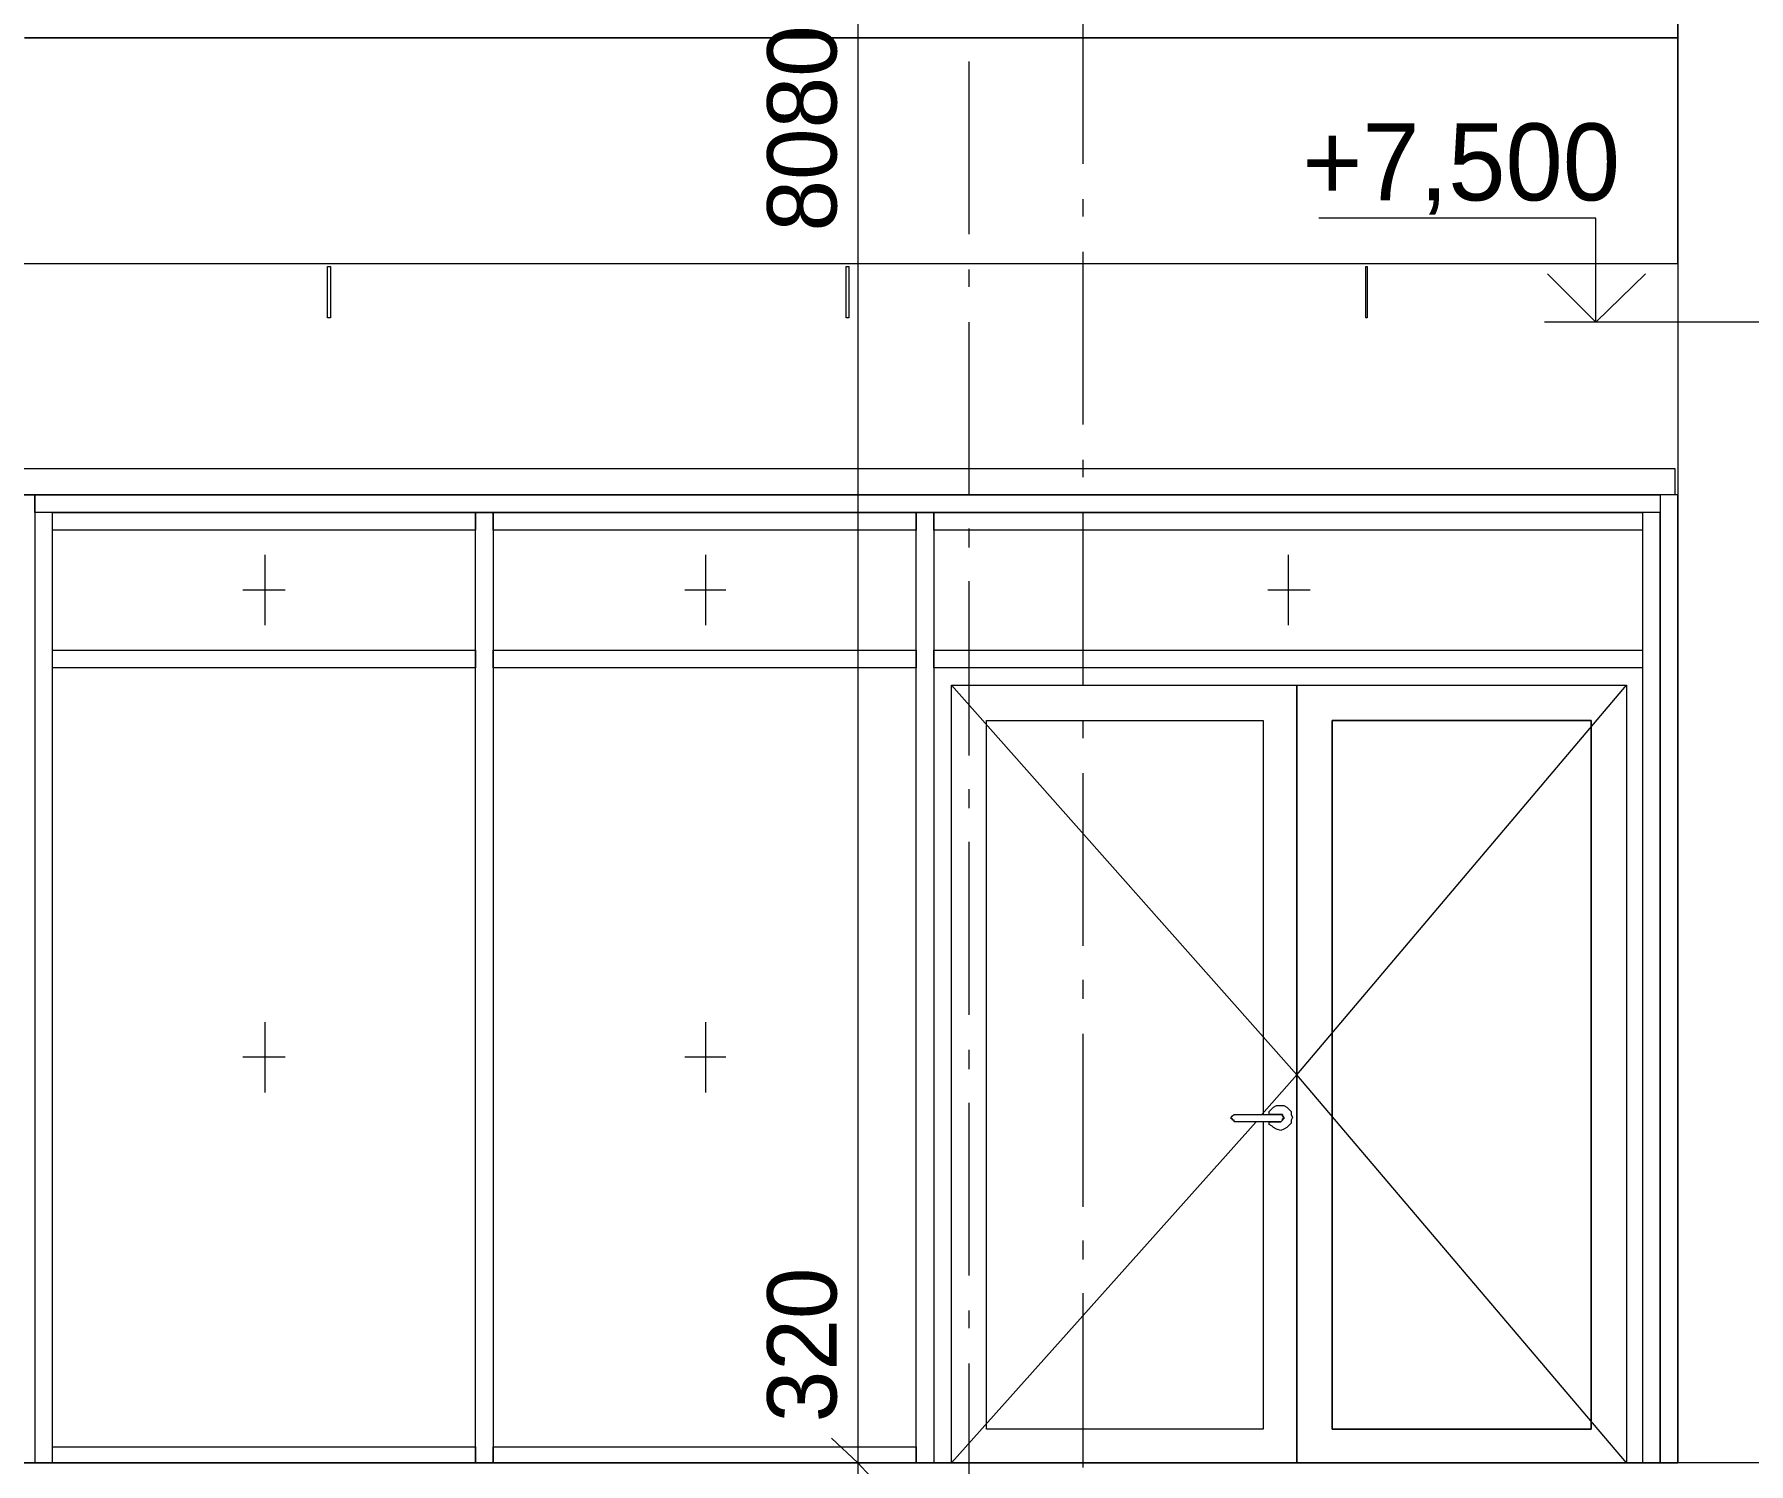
# Model space of a CAD drawing. Header units: millimetres. Extents: x -135211 to 49383, y -8033 to 228499.
# Drawn here: x -82848 to -77892, y 52855 to 56987 of the extents above; entities that cross this region are included whole.
import ezdxf

# ---------------------------------------------------------------- set-up
doc = ezdxf.new("R2010")
doc.units = ezdxf.units.MM
doc.layers.add('PDF _Геометрия', color=7, linetype='Continuous', true_color=0x1d1d1d)
doc.layers.add('PDF _Текст', color=7, linetype='Continuous')

msp = doc.modelspace()

# ---------------------------------------------------------------- linework, layer by layer
at = {"layer": 'PDF _Геометрия', "color": 7, "lineweight": 9}
for points in [[(-80467.8, 61056.7), (-80467.8, 52857.2), (-80467.8, 52535.5), (-80467.8, 48653.8), (-80467.8, 48285.5), (-80467.8, 45034.5)], [(-77898.3, 60933.9), (-78097.3, 60933.9), (-78097.3, 52857.2), (-78148.1, 52857.2), (-78148.1, 55181.2), (-78148.1, 55604.5), (-78198.9, 55604.5), (-78198.9, 55181.2), (-78198.9, 52857.2)], [(-79815.9, 56612), (-79815.9, 57111.5)], [(-82910.3, 56976), (-82884.9, 56976), (-82880.7, 56967.5), (-82897.6, 56967.5), (-82897.6, 52857.2), (-82897.6, 56836.3), (-82897.6, 56324.1), (-78097.3, 56324.1), (-78097.3, 56976), (-82876.4, 56976), (-78097.3, 56976), (-78097.3, 57056.4), (-82880.7, 57056.4), (-82829.9, 57056.4)], [(-80146.1, 56408.8), (-80146.1, 56908.3)], [(-79815.9, 56459.6), (-79815.9, 56510.4)], [(-77500.4, 56154.8), (-77745.9, 56154.8), (-78334.3, 56154.8), (-78334.3, 56455.3), (-79134.4, 56455.3)], [(-79815.9, 55858.5), (-79815.9, 56358)], [(-82897.6, 55866.9), (-82897.6, 56324.1), (-78097.3, 56324.1), (-78097.3, 55655.3), (-82889.1, 55655.3), (-82846.8, 55655.3), (-82846.8, 55579.1), (-82846.8, 55181.2), (-82846.8, 52857.2), (-82796, 52857.2), (-82796, 55181.2), (-82796, 55604.5), (-82846.8, 55604.5), (-82846.8, 55181.2), (-82846.8, 52857.2), (-82897.6, 52857.2), (-82897.6, 55181.2), (-82897.6, 55579.1), (-82897.6, 55646.8), (-82897.6, 55866.9), (-82889.1, 55866.9), (-82889.1, 55646.8), (-82897.6, 55646.8)], [(-80146.1, 56256.4), (-80146.1, 56307.2)], [(-80146.1, 55655.3), (-80146.1, 56154.8)], [(-78182, 56154.8), (-78482.5, 56154.8)], [(-79815.9, 55706.1), (-79815.9, 55756.9)], [(-82897.6, 52857.2), (-78097.3, 52857.2), (-78097.3, 55181.2), (-78097.3, 55579.1), (-78097.3, 55655.3), (-78148.1, 55655.3), (-78148.1, 55579.1), (-78148.1, 55181.2), (-78148.1, 52857.2), (-78198.9, 52857.2), (-78245.5, 52857.2), (-79197.9, 52857.2), (-79197.9, 55105), (-78245.5, 55105), (-78245.5, 52857.2), (-79197.9, 53979), (-78245.5, 55105)], [(-79316.4, 53843.5), (-80196.9, 52857.2), (-80247.7, 52857.2), (-80298.5, 52857.2), (-80298.5, 55181.2), (-80298.5, 55604.5), (-80247.7, 55604.5), (-80247.7, 55181.2), (-80247.7, 52857.2)], [(-79815.9, 55105), (-79815.9, 55604.5)], [(-80146.1, 55502.9), (-80146.1, 55557.9)], [(-82182.2, 55481.7), (-82182.2, 55278.5)], [(-80908.1, 55481.7), (-80908.1, 55278.5)], [(-79223.3, 55481.7), (-79223.3, 55278.5)], [(-82122.9, 55380.1), (-82245.7, 55380.1)], [(-80848.8, 55380.1), (-80967.3, 55380.1)], [(-80146.1, 54901.8), (-80146.1, 55405.5)], [(-79159.8, 55380.1), (-79282.6, 55380.1)], [(-80196.9, 55105), (-79197.9, 53979), (-79299.5, 53864.7)], [(-80196.9, 52857.2), (-80196.9, 55105), (-78245.5, 55105), (-78245.5, 52857.2)], [(-79295.3, 53843.5), (-79295.3, 52954.6), (-80095.3, 52954.6), (-80095.3, 55003.4), (-79295.3, 55003.4), (-79295.3, 53864.7)], [(-79815.9, 54952.6), (-79815.9, 55003.4)], [(-79815.9, 54351.5), (-79815.9, 54851)], [(-80146.1, 54749.4), (-80146.1, 54804.4)], [(-80146.1, 54152.6), (-80146.1, 54652.1)], [(-79815.9, 54199.1), (-79815.9, 54254.1)], [(-82182.2, 54131.4), (-82182.2, 53928.2)], [(-80908.1, 54131.4), (-80908.1, 53928.2)], [(-79815.9, 53598), (-79815.9, 54097.5)], [(-82122.9, 54029.8), (-82245.7, 54029.8)], [(-80848.8, 54029.8), (-80967.3, 54029.8)], [(-80146.1, 53995.9), (-80146.1, 54051)], [(-80146.1, 53399.1), (-80146.1, 53898.6)], [(-79815.9, 53445.6), (-79815.9, 53500.7)], [(-79815.9, 52844.5), (-79815.9, 53348.3)], [(-80467.8, 53318.6), (-80467.8, 52878.4), (-80467.8, 52696.4)], [(-80146.1, 53246.7), (-80146.1, 53297.5)], [(-80146.1, 52645.6), (-80146.1, 53145.1)], [(-80362, 52857.2), (-80467.8, 52857.2), (-80590.6, 52857.2)]]:
    msp.add_lwpolyline(points, dxfattribs=at)
for points in [[(-82000.2, 56315.7), (-81991.7, 56315.7), (-81991.7, 56167.5), (-82000.2, 56167.5)], [(-80501.7, 56315.7), (-80493.2, 56315.7), (-80493.2, 56167.5), (-80501.7, 56167.5)], [(-78998.9, 56315.7), (-78994.7, 56315.7), (-78994.7, 56167.5), (-78998.9, 56167.5)], [(-82884.9, 55731.5), (-78105.8, 55731.5), (-78105.8, 55655.3), (-82884.9, 55655.3)], [(-81547.2, 55655.3), (-80273.1, 55655.3), (-78173.5, 55655.3), (-78148.1, 55655.3), (-78148.1, 55604.5), (-78173.5, 55604.5), (-80273.1, 55604.5), (-81547.2, 55604.5), (-82821.4, 55604.5), (-82846.8, 55604.5), (-82846.8, 55655.3), (-82821.4, 55655.3)], [(-82796, 55604.5), (-81572.6, 55604.5), (-81572.6, 55553.7), (-82796, 55553.7)], [(-81572.6, 55181.2), (-81572.6, 55604.5), (-81521.8, 55604.5), (-81521.8, 55181.2), (-81521.8, 52857.2), (-81572.6, 52857.2)], [(-81521.8, 55604.5), (-80298.5, 55604.5), (-80298.5, 55553.7), (-81521.8, 55553.7)], [(-80247.7, 55604.5), (-78198.9, 55604.5), (-78198.9, 55553.7), (-80247.7, 55553.7)], [(-82796, 55206.6), (-81572.6, 55206.6), (-81572.6, 55155.8), (-82796, 55155.8)], [(-81521.8, 55206.6), (-80298.5, 55206.6), (-80298.5, 55155.8), (-81521.8, 55155.8)], [(-80247.7, 55206.6), (-78198.9, 55206.6), (-78198.9, 55155.8), (-80247.7, 55155.8)], [(-80196.9, 55105), (-79197.9, 55105), (-79197.9, 52857.2), (-80196.9, 52857.2)], [(-78347, 52954.6), (-78347, 55003.4), (-79096.3, 55003.4), (-79096.3, 52954.6)], [(-79278.3, 53843.5), (-79248.7, 53843.5), (-79244.5, 53843.5), (-79240.2, 53847.8), (-79240.2, 53852), (-79236, 53852), (-79236, 53856.2), (-79240.2, 53860.5), (-79240.2, 53864.7), (-79244.5, 53864.7), (-79248.7, 53864.7), (-79278.3, 53864.7), (-79278.3, 53873.2), (-79269.9, 53881.6), (-79265.6, 53885.9), (-79257.2, 53890.1), (-79244.5, 53890.1), (-79236, 53890.1), (-79227.5, 53885.9), (-79223.3, 53881.6), (-79214.8, 53873.2), (-79214.8, 53864.7), (-79210.6, 53856.2), (-79214.8, 53847.8), (-79214.8, 53839.3), (-79223.3, 53830.8), (-79227.5, 53826.6), (-79236, 53822.4), (-79244.5, 53818.1), (-79257.2, 53822.4), (-79265.6, 53826.6), (-79269.9, 53830.8), (-79278.3, 53835.1)], [(-79375.7, 53843.5), (-79379.9, 53843.5), (-79379.9, 53847.8), (-79384.1, 53847.8), (-79384.1, 53852), (-79388.4, 53852), (-79388.4, 53856.2), (-79384.1, 53860.5), (-79379.9, 53864.7), (-79375.7, 53864.7), (-79248.7, 53864.7), (-79244.5, 53864.7), (-79240.2, 53864.7), (-79240.2, 53860.5), (-79236, 53856.2), (-79236, 53852), (-79240.2, 53852), (-79240.2, 53847.8), (-79244.5, 53843.5), (-79248.7, 53843.5)], [(-81572.6, 52857.2), (-82796, 52857.2), (-82796, 52903.8), (-81572.6, 52903.8)], [(-80298.5, 52857.2), (-81521.8, 52857.2), (-81521.8, 52903.8), (-80298.5, 52903.8)], [(-95546, 52776.8), (-77648.6, 52776.8), (-77648.6, 52840.3), (-77648.6, 52848.8), (-77648.6, 52857.2), (-95546, 52857.2), (-95546, 52848.8), (-95546, 52840.3)]]:
    msp.add_lwpolyline(points, close=True, dxfattribs=at)
at = {"layer": 'PDF _Геометрия', "color": 7, "lineweight": 18}
for points in [[(-78190.4, 56294.5), (-78334.3, 56154.8), (-78474, 56294.5)], [(-80395.9, 52781), (-80467.8, 52857.2), (-80544, 52929.2)]]:
    msp.add_lwpolyline(points, dxfattribs=at)
at = {"layer": 'PDF _Геометрия', "color": 171, "lineweight": 9, "true_color": 0x8080ff}
msp.add_lwpolyline([(-79295.3, 53843.5), (-79295.3, 52954.6), (-80095.3, 52954.6), (-80095.3, 55003.4), (-79295.3, 55003.4), (-79295.3, 53864.7)], dxfattribs=at)
msp.add_lwpolyline([(-79096.3, 52954.6), (-79096.3, 55003.4), (-78347, 55003.4), (-78347, 52954.6)], close=True, dxfattribs=at)

# ---------------------------------------------------------------- texts
at = {"layer": 'PDF _Текст', "char_height": 200.42, "attachment_point": 4, "rotation": 90, "style": ''}
for s, insert in [('8080', (-80627.8, 56416.5)), ('320', (-80627.8, 52974.8))]:
    msp.add_mtext(s, dxfattribs=dict(at, insert=insert))
at = {"layer": 'PDF _Текст', "insert": (-79183, 56597.1), "char_height": 222.7, "attachment_point": 4, "style": ''}
msp.add_mtext('+7,500', dxfattribs=at)

doc.saveas('drawing.dxf')
